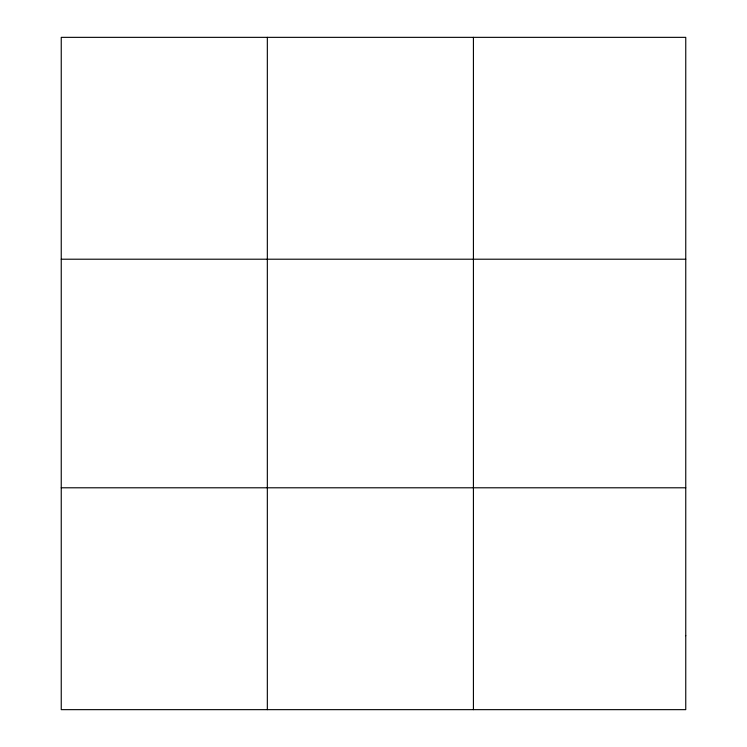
<?xml version="1.0" encoding="UTF-8"?>
<svg xmlns="http://www.w3.org/2000/svg" width="747" height="747" viewBox="0 0 747 747"><rect width="100%" height="100%" fill="white"/><g stroke="black" fill="none" stroke-linecap="round" stroke-linejoin="round"><path stroke-width="1.12" d="M267.333 37.35L267.333 709.65M473.421 37.35L473.421 709.65M61.245 259.209L685.755 259.209M61.245 487.791L685.755 487.791M685.755 635.697L685.755 709.65L61.245 709.65L61.245 37.35L685.755 37.35L685.755 635.697"/></g></svg>
